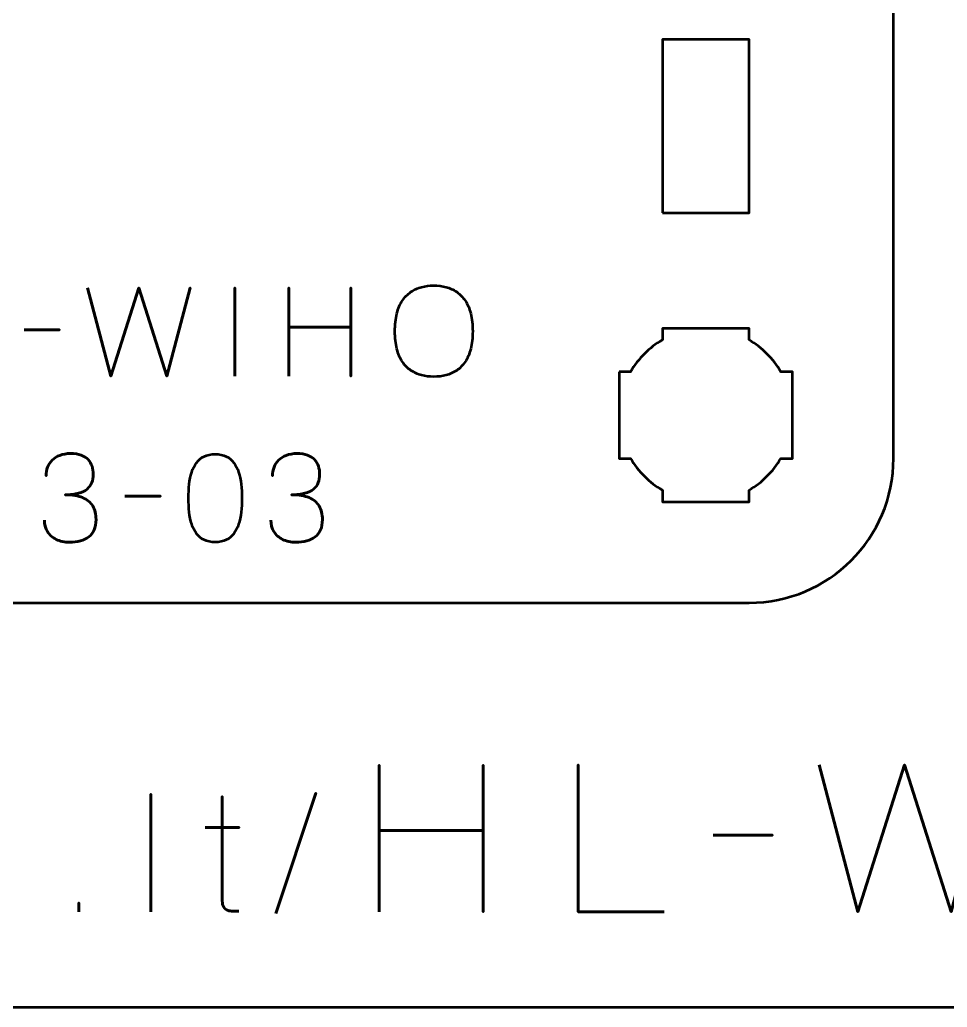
# Model space of a CAD drawing. Header units: centimetres. Extents: x -21 to 0, y -29.7 to 0.
# Drawn here: x -8.974 to -5.764, y -29.7 to -26.282 of the extents above; entities that cross this region are included whole.
import ezdxf

# ---------------------------------------------------------------- set-up
doc = ezdxf.new("R2010")
doc.units = ezdxf.units.CM
doc.header["$MEASUREMENT"] = 0
doc.layers.add('Layer 1', color=7, linetype='Continuous')

msp = doc.modelspace()

# ---------------------------------------------------------------- linework, layer by layer
at = {"layer": 'Layer 1', "lineweight": 53}
msp.add_lwpolyline([(-6.75, -26.95), (-6.45, -26.95), (-6.45, -26.35), (-6.75, -26.35), (-6.75, -26.95)], close=True, dxfattribs=at)
at = {"layer": 'Layer 1', "color": 1, "lineweight": 53}
msp.add_open_spline([(-21.00003, -29.19995), (-21.00003, -29.19995), (-21.00003, -2.89992), (-21.00003, -2.89992), (-21.00003, -2.89992), (-21.00003, -2.81709), (-20.93286, -2.74992), (-20.85003, -2.74992), (-20.85003, -2.74992), (-20.7672, -2.74992), (-20.70003, -2.68275), (-20.70003, -2.59992), (-20.70003, -2.59992), (-20.70003, -2.51709), (-20.7672, -2.44992), (-20.85003, -2.44992), (-20.85003, -2.44992), (-20.93286, -2.44992), (-21.00003, -2.38275), (-21.00003, -2.29992), (-21.00003, -2.29992), (-21.00003, -2.21709), (-20.93286, -2.14992), (-20.85003, -2.14992), (-20.85003, -2.14992), (-20.7672, -2.14992), (-20.70003, -2.08275), (-20.70003, -1.99992), (-20.70003, -1.99992), (-20.70003, -1.91709), (-20.7672, -1.84992), (-20.85003, -1.84992), (-20.85003, -1.84992), (-20.93286, -1.84992), (-21.00003, -1.78275), (-21.00003, -1.69992), (-21.00003, -1.69992), (-21.00003, -1.61709), (-20.93286, -1.54992), (-20.85003, -1.54992), (-20.85003, -1.54992), (-20.7672, -1.54992), (-20.70003, -1.48275), (-20.70003, -1.39992), (-20.70003, -1.39992), (-20.70003, -1.31709), (-20.7672, -1.24992), (-20.85003, -1.24992), (-20.85003, -1.24992), (-20.93286, -1.24992), (-21.00003, -1.18275), (-21.00003, -1.09992), (-21.00003, -1.09992), (-21.00003, -1.09992), (-21.00003, -0.49992), (-21.00003, -0.49992), (-21.00003, -0.49992), (-21.00003, -0.22295), (-20.77694, 0.00004), (-20.49994, 0.00004), (-20.49994, 0.00004), (-20.49994, 0.00004), (-0.50008, 0.00004), (-0.50008, 0.00004), (-0.50008, 0.00004), (-0.22294, 0.00004), (0.00002, -0.22295), (0.00002, -0.49992), (0.00002, -0.49992), (0.00002, -0.49992), (0.00002, -29.19995), (0.00002, -29.19995), (0.00002, -29.19995), (0.00002, -29.47695), (-0.22294, -29.70004), (-0.50008, -29.70004), (-0.50008, -29.70004), (-0.50008, -29.70004), (-20.49994, -29.70004), (-20.49994, -29.70004), (-20.49994, -29.70004), (-20.77694, -29.70004), (-21.00003, -29.47695), (-21.00003, -29.19995)], degree=3, knots=[0, 0, 0, 0, 0.047619, 0.047619, 0.047619, 0.047619, 0.0952381, 0.0952381, 0.0952381, 0.0952381, 0.1428571, 0.1428571, 0.1428571, 0.1428571, 0.1904762, 0.1904762, 0.1904762, 0.1904762, 0.2380952, 0.2380952, 0.2380952, 0.2380952, 0.2857143, 0.2857143, 0.2857143, 0.2857143, 0.3333333, 0.3333333, 0.3333333, 0.3333333, 0.3809524, 0.3809524, 0.3809524, 0.3809524, 0.4285714, 0.4285714, 0.4285714, 0.4285714, 0.4761905, 0.4761905, 0.4761905, 0.4761905, 0.5238095, 0.5238095, 0.5238095, 0.5238095, 0.5714286, 0.5714286, 0.5714286, 0.5714286, 0.6190476, 0.6190476, 0.6190476, 0.6190476, 0.6666667, 0.6666667, 0.6666667, 0.6666667, 0.7142857, 0.7142857, 0.7142857, 0.7142857, 0.7619048, 0.7619048, 0.7619048, 0.7619048, 0.8095238, 0.8095238, 0.8095238, 0.8095238, 0.8571429, 0.8571429, 0.8571429, 0.8571429, 0.9047619, 0.9047619, 0.9047619, 0.9047619, 0.952381, 0.952381, 0.952381, 0.952381, 1, 1, 1, 1], dxfattribs=at)
at = {"layer": 'Layer 1', "color": 3, "lineweight": 53}
msp.add_open_spline([(-11.25, -27.8), (-11.25, -27.8), (-11.25, -23.5), (-11.25, -23.5), (-11.25, -23.5), (-11.25, -23.22391), (-11.02609, -23), (-10.75, -23), (-10.75, -23), (-10.75, -23), (-6.45, -23), (-6.45, -23), (-6.45, -23), (-6.17391, -23), (-5.95, -23.22391), (-5.95, -23.5), (-5.95, -23.5), (-5.95, -23.5), (-5.95, -27.8), (-5.95, -27.8), (-5.95, -27.8), (-5.95, -28.07609), (-6.17391, -28.3), (-6.45, -28.3), (-6.45, -28.3), (-6.45, -28.3), (-10.75, -28.3), (-10.75, -28.3), (-10.75, -28.3), (-11.02609, -28.3), (-11.25, -28.07609), (-11.25, -27.8)], degree=3, knots=[0, 0, 0, 0, 0.125, 0.125, 0.125, 0.125, 0.25, 0.25, 0.25, 0.25, 0.375, 0.375, 0.375, 0.375, 0.5, 0.5, 0.5, 0.5, 0.625, 0.625, 0.625, 0.625, 0.75, 0.75, 0.75, 0.75, 0.875, 0.875, 0.875, 0.875, 1, 1, 1, 1], dxfattribs=at)
at = {"layer": 'Layer 1', "color": 5, "lineweight": 53}
for points, knots in [([(-7.54104, -27.51748), (-7.52615, -27.51755), (-7.51204, -27.51579), (-7.49857, -27.51233), (-7.49857, -27.51233), (-7.48516, -27.5088), (-7.47289, -27.5033), (-7.46167, -27.49568), (-7.46167, -27.49568), (-7.45045, -27.48813), (-7.44071, -27.47818), (-7.43246, -27.4659), (-7.43246, -27.4659), (-7.4242, -27.45363), (-7.41785, -27.43874), (-7.41334, -27.42124), (-7.41334, -27.42124), (-7.40875, -27.40375), (-7.40649, -27.38335), (-7.40642, -27.36), (-7.40642, -27.36), (-7.40649, -27.33665), (-7.40875, -27.31626), (-7.41334, -27.29869), (-7.41334, -27.29869), (-7.41785, -27.28112), (-7.4242, -27.26616), (-7.43246, -27.25382), (-7.43246, -27.25382), (-7.44071, -27.24147), (-7.45045, -27.23145), (-7.46167, -27.22376), (-7.46167, -27.22376), (-7.47289, -27.21607), (-7.48516, -27.2105), (-7.49857, -27.2069), (-7.49857, -27.2069), (-7.51204, -27.20337), (-7.52615, -27.20161), (-7.54104, -27.20168), (-7.54104, -27.20168), (-7.55593, -27.20161), (-7.57004, -27.20337), (-7.58352, -27.2069), (-7.58352, -27.2069), (-7.59692, -27.2105), (-7.6092, -27.21607), (-7.62042, -27.22376), (-7.62042, -27.22376), (-7.63163, -27.23145), (-7.64137, -27.24147), (-7.64963, -27.25382), (-7.64963, -27.25382), (-7.65788, -27.26616), (-7.66423, -27.28112), (-7.66875, -27.29869), (-7.66875, -27.29869), (-7.67333, -27.31626), (-7.67559, -27.33665), (-7.67566, -27.36), (-7.67566, -27.36), (-7.67559, -27.38335), (-7.67333, -27.40375), (-7.66875, -27.42124), (-7.66875, -27.42124), (-7.66423, -27.43874), (-7.65788, -27.45363), (-7.64963, -27.4659), (-7.64963, -27.4659), (-7.64137, -27.47818), (-7.63163, -27.48813), (-7.62042, -27.49568), (-7.62042, -27.49568), (-7.6092, -27.5033), (-7.59692, -27.5088), (-7.58352, -27.51233), (-7.58352, -27.51233), (-7.57004, -27.51579), (-7.55593, -27.51755), (-7.54104, -27.51748)], [0, 0, 0, 0, 0.05, 0.05, 0.05, 0.05, 0.1, 0.1, 0.1, 0.1, 0.15, 0.15, 0.15, 0.15, 0.2, 0.2, 0.2, 0.2, 0.25, 0.25, 0.25, 0.25, 0.3, 0.3, 0.3, 0.3, 0.35, 0.35, 0.35, 0.35, 0.4, 0.4, 0.4, 0.4, 0.45, 0.45, 0.45, 0.45, 0.5, 0.5, 0.5, 0.5, 0.55, 0.55, 0.55, 0.55, 0.6, 0.6, 0.6, 0.6, 0.65, 0.65, 0.65, 0.65, 0.7, 0.7, 0.7, 0.7, 0.75, 0.75, 0.75, 0.75, 0.8, 0.8, 0.8, 0.8, 0.85, 0.85, 0.85, 0.85, 0.9, 0.9, 0.9, 0.9, 0.95, 0.95, 0.95, 0.95, 1, 1, 1, 1]), ([(-7.54104, -27.51748), (-7.52615, -27.51755), (-7.51204, -27.51579), (-7.49857, -27.51233), (-7.49857, -27.51233), (-7.48516, -27.5088), (-7.47289, -27.5033), (-7.46167, -27.49568), (-7.46167, -27.49568), (-7.45045, -27.48813), (-7.44071, -27.47818), (-7.43246, -27.4659), (-7.43246, -27.4659), (-7.4242, -27.45363), (-7.41785, -27.43874), (-7.41334, -27.42124), (-7.41334, -27.42124), (-7.40875, -27.40375), (-7.40649, -27.38335), (-7.40642, -27.36), (-7.40642, -27.36), (-7.40649, -27.33665), (-7.40875, -27.31626), (-7.41334, -27.29869), (-7.41334, -27.29869), (-7.41785, -27.28112), (-7.4242, -27.26616), (-7.43246, -27.25382), (-7.43246, -27.25382), (-7.44071, -27.24147), (-7.45045, -27.23145), (-7.46167, -27.22376), (-7.46167, -27.22376), (-7.47289, -27.21607), (-7.48516, -27.2105), (-7.49857, -27.2069), (-7.49857, -27.2069), (-7.51204, -27.20337), (-7.52615, -27.20161), (-7.54104, -27.20168), (-7.54104, -27.20168), (-7.55593, -27.20161), (-7.57004, -27.20337), (-7.58352, -27.2069), (-7.58352, -27.2069), (-7.59692, -27.2105), (-7.6092, -27.21607), (-7.62042, -27.22376), (-7.62042, -27.22376), (-7.63163, -27.23145), (-7.64137, -27.24147), (-7.64963, -27.25382), (-7.64963, -27.25382), (-7.65788, -27.26616), (-7.66423, -27.28112), (-7.66875, -27.29869), (-7.66875, -27.29869), (-7.67333, -27.31626), (-7.67559, -27.33665), (-7.67566, -27.36), (-7.67566, -27.36), (-7.67559, -27.38335), (-7.67333, -27.40375), (-7.66875, -27.42124), (-7.66875, -27.42124), (-7.66423, -27.43874), (-7.65788, -27.45363), (-7.64963, -27.4659), (-7.64963, -27.4659), (-7.64137, -27.47818), (-7.63163, -27.48813), (-7.62042, -27.49568), (-7.62042, -27.49568), (-7.6092, -27.5033), (-7.59692, -27.5088), (-7.58352, -27.51233), (-7.58352, -27.51233), (-7.57004, -27.51579), (-7.55593, -27.51755), (-7.54104, -27.51748)], [0, 0, 0, 0, 0.05, 0.05, 0.05, 0.05, 0.1, 0.1, 0.1, 0.1, 0.15, 0.15, 0.15, 0.15, 0.2, 0.2, 0.2, 0.2, 0.25, 0.25, 0.25, 0.25, 0.3, 0.3, 0.3, 0.3, 0.35, 0.35, 0.35, 0.35, 0.4, 0.4, 0.4, 0.4, 0.45, 0.45, 0.45, 0.45, 0.5, 0.5, 0.5, 0.5, 0.55, 0.55, 0.55, 0.55, 0.6, 0.6, 0.6, 0.6, 0.65, 0.65, 0.65, 0.65, 0.7, 0.7, 0.7, 0.7, 0.75, 0.75, 0.75, 0.75, 0.8, 0.8, 0.8, 0.8, 0.85, 0.85, 0.85, 0.85, 0.9, 0.9, 0.9, 0.9, 0.95, 0.95, 0.95, 0.95, 1, 1, 1, 1]), ([(-8.73907, -27.20972), (-8.73907, -27.20972), (-8.65864, -27.51494), (-8.65864, -27.51494), (-8.65864, -27.51494), (-8.65864, -27.51494), (-8.5617, -27.20972), (-8.5617, -27.20972), (-8.5617, -27.20972), (-8.5617, -27.20972), (-8.46475, -27.51494), (-8.46475, -27.51494), (-8.46475, -27.51494), (-8.46475, -27.51494), (-8.38432, -27.20972), (-8.38432, -27.20972), (-8.38432, -27.20972), (-8.38432, -27.20972), (-8.46475, -27.51494), (-8.46475, -27.51494), (-8.46475, -27.51494), (-8.46475, -27.51494), (-8.5617, -27.20972), (-8.5617, -27.20972), (-8.5617, -27.20972), (-8.5617, -27.20972), (-8.65864, -27.51494), (-8.65864, -27.51494), (-8.65864, -27.51494), (-8.65864, -27.51494), (-8.73907, -27.20972), (-8.73907, -27.20972)], [0, 0, 0, 0, 0.125, 0.125, 0.125, 0.125, 0.25, 0.25, 0.25, 0.25, 0.375, 0.375, 0.375, 0.375, 0.5, 0.5, 0.5, 0.5, 0.625, 0.625, 0.625, 0.625, 0.75, 0.75, 0.75, 0.75, 0.875, 0.875, 0.875, 0.875, 1, 1, 1, 1]), ([(-8.2298, -27.51494), (-8.2298, -27.51494), (-8.2298, -27.20972), (-8.2298, -27.20972), (-8.2298, -27.20972), (-8.2298, -27.20972), (-8.2298, -27.51494), (-8.2298, -27.51494)], [0, 0, 0, 0, 0.5, 0.5, 0.5, 0.5, 1, 1, 1, 1]), ([(-8.04311, -27.51494), (-8.04311, -27.51494), (-8.04311, -27.34603), (-8.04311, -27.34603), (-8.04311, -27.34603), (-8.04311, -27.34603), (-7.82764, -27.34603), (-7.82764, -27.34603), (-7.82764, -27.34603), (-7.82764, -27.34603), (-7.82764, -27.51494), (-7.82764, -27.51494), (-7.82764, -27.51494), (-7.82764, -27.51494), (-7.82764, -27.21014), (-7.82764, -27.21014), (-7.82764, -27.21014), (-7.82764, -27.21014), (-7.82764, -27.34603), (-7.82764, -27.34603), (-7.82764, -27.34603), (-7.82764, -27.34603), (-8.04311, -27.34603), (-8.04311, -27.34603), (-8.04311, -27.34603), (-8.04311, -27.34603), (-8.04311, -27.21014), (-8.04311, -27.21014), (-8.04311, -27.21014), (-8.04311, -27.21014), (-8.04311, -27.51494), (-8.04311, -27.51494)], [0, 0, 0, 0, 0.125, 0.125, 0.125, 0.125, 0.25, 0.25, 0.25, 0.25, 0.375, 0.375, 0.375, 0.375, 0.5, 0.5, 0.5, 0.5, 0.625, 0.625, 0.625, 0.625, 0.75, 0.75, 0.75, 0.75, 0.875, 0.875, 0.875, 0.875, 1, 1, 1, 1]), ([(-8.9592, -27.35534), (-8.9592, -27.35534), (-8.83601, -27.35534), (-8.83601, -27.35534), (-8.83601, -27.35534), (-8.83601, -27.35534), (-8.9592, -27.35534), (-8.9592, -27.35534)], [0, 0, 0, 0, 0.5, 0.5, 0.5, 0.5, 1, 1, 1, 1]), ([(-8.88871, -28.01363), (-8.88864, -28.02887), (-8.88511, -28.04213), (-8.87813, -28.05363), (-8.87813, -28.05363), (-8.87114, -28.06506), (-8.86119, -28.07402), (-8.84821, -28.08044), (-8.84821, -28.08044), (-8.83523, -28.08686), (-8.81964, -28.09011), (-8.8015, -28.09025), (-8.8015, -28.09025), (-8.78789, -28.09025), (-8.77554, -28.08884), (-8.76432, -28.08588), (-8.76432, -28.08588), (-8.75317, -28.08291), (-8.74358, -28.07833), (-8.73546, -28.07205), (-8.73546, -28.07205), (-8.72735, -28.06577), (-8.72114, -28.05765), (-8.7167, -28.04778), (-8.7167, -28.04778), (-8.71232, -28.03783), (-8.71014, -28.0259), (-8.71007, -28.01193), (-8.71007, -28.01193), (-8.70999, -27.99331), (-8.7138, -27.97757), (-8.72135, -27.9648), (-8.72135, -27.9648), (-8.7289, -27.95203), (-8.74062, -27.94244), (-8.75635, -27.93588), (-8.75635, -27.93588), (-8.77208, -27.92931), (-8.79226, -27.926), (-8.81674, -27.926), (-8.81674, -27.926), (-8.79847, -27.92607), (-8.78316, -27.92438), (-8.77067, -27.92092), (-8.77067, -27.92092), (-8.75825, -27.91746), (-8.74831, -27.91259), (-8.74083, -27.90624), (-8.74083, -27.90624), (-8.73335, -27.89996), (-8.72792, -27.89248), (-8.72467, -27.88388), (-8.72467, -27.88388), (-8.72135, -27.87534), (-8.71973, -27.86596), (-8.7198, -27.85573), (-8.7198, -27.85573), (-8.71973, -27.84549), (-8.72114, -27.83604), (-8.72396, -27.82729), (-8.72396, -27.82729), (-8.72672, -27.81854), (-8.73123, -27.81085), (-8.73737, -27.80429), (-8.73737, -27.80429), (-8.74351, -27.79773), (-8.75162, -27.79258), (-8.76157, -27.78891), (-8.76157, -27.78891), (-8.77159, -27.78524), (-8.7838, -27.78341), (-8.79812, -27.78334), (-8.79812, -27.78334), (-8.81237, -27.78341), (-8.82486, -27.78552), (-8.83544, -27.78962), (-8.83544, -27.78962), (-8.8461, -27.79371), (-8.85484, -27.79928), (-8.8619, -27.80641), (-8.8619, -27.80641), (-8.86888, -27.81353), (-8.87411, -27.82165), (-8.87756, -27.83082), (-8.87756, -27.83082), (-8.88109, -27.83999), (-8.88278, -27.84973), (-8.88278, -27.85996), (-8.88278, -27.85996), (-8.88278, -27.84973), (-8.88109, -27.83999), (-8.87756, -27.83082), (-8.87756, -27.83082), (-8.87411, -27.82165), (-8.86888, -27.81353), (-8.8619, -27.80641), (-8.8619, -27.80641), (-8.85484, -27.79928), (-8.8461, -27.79371), (-8.83544, -27.78962), (-8.83544, -27.78962), (-8.82486, -27.78552), (-8.81237, -27.78341), (-8.79812, -27.78334), (-8.79812, -27.78334), (-8.7838, -27.78341), (-8.77159, -27.78524), (-8.76157, -27.78891), (-8.76157, -27.78891), (-8.75162, -27.79258), (-8.74351, -27.79773), (-8.73737, -27.80429), (-8.73737, -27.80429), (-8.73123, -27.81085), (-8.72672, -27.81854), (-8.72396, -27.82729), (-8.72396, -27.82729), (-8.72114, -27.83604), (-8.71973, -27.84549), (-8.7198, -27.85573), (-8.7198, -27.85573), (-8.71973, -27.86596), (-8.72135, -27.87534), (-8.72467, -27.88388), (-8.72467, -27.88388), (-8.72792, -27.89248), (-8.73335, -27.89996), (-8.74083, -27.90624), (-8.74083, -27.90624), (-8.74831, -27.91259), (-8.75825, -27.91746), (-8.77067, -27.92092), (-8.77067, -27.92092), (-8.78316, -27.92438), (-8.79847, -27.92607), (-8.81674, -27.926), (-8.81674, -27.926), (-8.79226, -27.926), (-8.77208, -27.92931), (-8.75635, -27.93588), (-8.75635, -27.93588), (-8.74062, -27.94244), (-8.7289, -27.95203), (-8.72135, -27.9648), (-8.72135, -27.9648), (-8.7138, -27.97757), (-8.70999, -27.99331), (-8.71007, -28.01193), (-8.71007, -28.01193), (-8.71014, -28.0259), (-8.71232, -28.03783), (-8.7167, -28.04778), (-8.7167, -28.04778), (-8.72114, -28.05765), (-8.72735, -28.06577), (-8.73546, -28.07205), (-8.73546, -28.07205), (-8.74358, -28.07833), (-8.75317, -28.08291), (-8.76432, -28.08588), (-8.76432, -28.08588), (-8.77554, -28.08884), (-8.78789, -28.09025), (-8.8015, -28.09025), (-8.8015, -28.09025), (-8.81964, -28.09011), (-8.83523, -28.08686), (-8.84821, -28.08044), (-8.84821, -28.08044), (-8.86119, -28.07402), (-8.87114, -28.06506), (-8.87813, -28.05363), (-8.87813, -28.05363), (-8.88511, -28.04213), (-8.88864, -28.02887), (-8.88871, -28.01363)], [0, 0, 0, 0, 0.0227273, 0.0227273, 0.0227273, 0.0227273, 0.0454545, 0.0454545, 0.0454545, 0.0454545, 0.0681818, 0.0681818, 0.0681818, 0.0681818, 0.0909091, 0.0909091, 0.0909091, 0.0909091, 0.1136364, 0.1136364, 0.1136364, 0.1136364, 0.1363636, 0.1363636, 0.1363636, 0.1363636, 0.1590909, 0.1590909, 0.1590909, 0.1590909, 0.1818182, 0.1818182, 0.1818182, 0.1818182, 0.2045455, 0.2045455, 0.2045455, 0.2045455, 0.2272727, 0.2272727, 0.2272727, 0.2272727, 0.25, 0.25, 0.25, 0.25, 0.2727273, 0.2727273, 0.2727273, 0.2727273, 0.2954545, 0.2954545, 0.2954545, 0.2954545, 0.3181818, 0.3181818, 0.3181818, 0.3181818, 0.3409091, 0.3409091, 0.3409091, 0.3409091, 0.3636364, 0.3636364, 0.3636364, 0.3636364, 0.3863636, 0.3863636, 0.3863636, 0.3863636, 0.4090909, 0.4090909, 0.4090909, 0.4090909, 0.4318182, 0.4318182, 0.4318182, 0.4318182, 0.4545455, 0.4545455, 0.4545455, 0.4545455, 0.4772727, 0.4772727, 0.4772727, 0.4772727, 0.5, 0.5, 0.5, 0.5, 0.5227273, 0.5227273, 0.5227273, 0.5227273, 0.5454545, 0.5454545, 0.5454545, 0.5454545, 0.5681818, 0.5681818, 0.5681818, 0.5681818, 0.5909091, 0.5909091, 0.5909091, 0.5909091, 0.6136364, 0.6136364, 0.6136364, 0.6136364, 0.6363636, 0.6363636, 0.6363636, 0.6363636, 0.6590909, 0.6590909, 0.6590909, 0.6590909, 0.6818182, 0.6818182, 0.6818182, 0.6818182, 0.7045455, 0.7045455, 0.7045455, 0.7045455, 0.7272727, 0.7272727, 0.7272727, 0.7272727, 0.75, 0.75, 0.75, 0.75, 0.7727273, 0.7727273, 0.7727273, 0.7727273, 0.7954545, 0.7954545, 0.7954545, 0.7954545, 0.8181818, 0.8181818, 0.8181818, 0.8181818, 0.8409091, 0.8409091, 0.8409091, 0.8409091, 0.8636364, 0.8636364, 0.8636364, 0.8636364, 0.8863636, 0.8863636, 0.8863636, 0.8863636, 0.9090909, 0.9090909, 0.9090909, 0.9090909, 0.9318182, 0.9318182, 0.9318182, 0.9318182, 0.9545455, 0.9545455, 0.9545455, 0.9545455, 0.9772727, 0.9772727, 0.9772727, 0.9772727, 1, 1, 1, 1]), ([(-8.29774, -28.09025), (-8.28293, -28.09018), (-8.27016, -28.08757), (-8.2595, -28.08249), (-8.2595, -28.08249), (-8.24892, -28.07741), (-8.2401, -28.07014), (-8.23305, -28.0609), (-8.23305, -28.0609), (-8.22606, -28.05159), (-8.22056, -28.04058), (-8.21647, -28.02788), (-8.21647, -28.02788), (-8.21244, -28.01518), (-8.20955, -28.00128), (-8.20793, -27.98604), (-8.20793, -27.98604), (-8.20623, -27.9708), (-8.20539, -27.95478), (-8.20546, -27.93785), (-8.20546, -27.93785), (-8.20539, -27.92099), (-8.20623, -27.90497), (-8.20793, -27.8898), (-8.20793, -27.8898), (-8.20955, -27.87463), (-8.21244, -27.86066), (-8.21647, -27.84796), (-8.21647, -27.84796), (-8.22056, -27.83533), (-8.22606, -27.82433), (-8.23305, -27.81494), (-8.23305, -27.81494), (-8.2401, -27.80563), (-8.24892, -27.79836), (-8.2595, -27.79328), (-8.2595, -27.79328), (-8.27016, -27.78813), (-8.28293, -27.78552), (-8.29774, -27.78545), (-8.29774, -27.78545), (-8.31256, -27.78552), (-8.32533, -27.78813), (-8.33599, -27.79328), (-8.33599, -27.79328), (-8.34657, -27.79836), (-8.35539, -27.80563), (-8.36244, -27.81494), (-8.36244, -27.81494), (-8.36943, -27.82433), (-8.37493, -27.83533), (-8.37902, -27.84796), (-8.37902, -27.84796), (-8.38305, -27.86066), (-8.38594, -27.87463), (-8.38756, -27.8898), (-8.38756, -27.8898), (-8.38925, -27.90497), (-8.3901, -27.92099), (-8.39003, -27.93785), (-8.39003, -27.93785), (-8.3901, -27.95478), (-8.38925, -27.9708), (-8.38756, -27.98604), (-8.38756, -27.98604), (-8.38594, -28.00128), (-8.38305, -28.01518), (-8.37902, -28.02788), (-8.37902, -28.02788), (-8.37493, -28.04058), (-8.36943, -28.05159), (-8.36244, -28.0609), (-8.36244, -28.0609), (-8.35539, -28.07014), (-8.34657, -28.07741), (-8.33599, -28.08249), (-8.33599, -28.08249), (-8.32533, -28.08757), (-8.31256, -28.09018), (-8.29774, -28.09025)], [0, 0, 0, 0, 0.05, 0.05, 0.05, 0.05, 0.1, 0.1, 0.1, 0.1, 0.15, 0.15, 0.15, 0.15, 0.2, 0.2, 0.2, 0.2, 0.25, 0.25, 0.25, 0.25, 0.3, 0.3, 0.3, 0.3, 0.35, 0.35, 0.35, 0.35, 0.4, 0.4, 0.4, 0.4, 0.45, 0.45, 0.45, 0.45, 0.5, 0.5, 0.5, 0.5, 0.55, 0.55, 0.55, 0.55, 0.6, 0.6, 0.6, 0.6, 0.65, 0.65, 0.65, 0.65, 0.7, 0.7, 0.7, 0.7, 0.75, 0.75, 0.75, 0.75, 0.8, 0.8, 0.8, 0.8, 0.85, 0.85, 0.85, 0.85, 0.9, 0.9, 0.9, 0.9, 0.95, 0.95, 0.95, 0.95, 1, 1, 1, 1]), ([(-8.29774, -28.09025), (-8.28293, -28.09018), (-8.27016, -28.08757), (-8.2595, -28.08249), (-8.2595, -28.08249), (-8.24892, -28.07741), (-8.2401, -28.07014), (-8.23305, -28.0609), (-8.23305, -28.0609), (-8.22606, -28.05159), (-8.22056, -28.04058), (-8.21647, -28.02788), (-8.21647, -28.02788), (-8.21244, -28.01518), (-8.20955, -28.00128), (-8.20793, -27.98604), (-8.20793, -27.98604), (-8.20623, -27.9708), (-8.20539, -27.95478), (-8.20546, -27.93785), (-8.20546, -27.93785), (-8.20539, -27.92099), (-8.20623, -27.90497), (-8.20793, -27.8898), (-8.20793, -27.8898), (-8.20955, -27.87463), (-8.21244, -27.86066), (-8.21647, -27.84796), (-8.21647, -27.84796), (-8.22056, -27.83533), (-8.22606, -27.82433), (-8.23305, -27.81494), (-8.23305, -27.81494), (-8.2401, -27.80563), (-8.24892, -27.79836), (-8.2595, -27.79328), (-8.2595, -27.79328), (-8.27016, -27.78813), (-8.28293, -27.78552), (-8.29774, -27.78545), (-8.29774, -27.78545), (-8.31256, -27.78552), (-8.32533, -27.78813), (-8.33599, -27.79328), (-8.33599, -27.79328), (-8.34657, -27.79836), (-8.35539, -27.80563), (-8.36244, -27.81494), (-8.36244, -27.81494), (-8.36943, -27.82433), (-8.37493, -27.83533), (-8.37902, -27.84796), (-8.37902, -27.84796), (-8.38305, -27.86066), (-8.38594, -27.87463), (-8.38756, -27.8898), (-8.38756, -27.8898), (-8.38925, -27.90497), (-8.3901, -27.92099), (-8.39003, -27.93785), (-8.39003, -27.93785), (-8.3901, -27.95478), (-8.38925, -27.9708), (-8.38756, -27.98604), (-8.38756, -27.98604), (-8.38594, -28.00128), (-8.38305, -28.01518), (-8.37902, -28.02788), (-8.37902, -28.02788), (-8.37493, -28.04058), (-8.36943, -28.05159), (-8.36244, -28.0609), (-8.36244, -28.0609), (-8.35539, -28.07014), (-8.34657, -28.07741), (-8.33599, -28.08249), (-8.33599, -28.08249), (-8.32533, -28.08757), (-8.31256, -28.09018), (-8.29774, -28.09025)], [0, 0, 0, 0, 0.05, 0.05, 0.05, 0.05, 0.1, 0.1, 0.1, 0.1, 0.15, 0.15, 0.15, 0.15, 0.2, 0.2, 0.2, 0.2, 0.25, 0.25, 0.25, 0.25, 0.3, 0.3, 0.3, 0.3, 0.35, 0.35, 0.35, 0.35, 0.4, 0.4, 0.4, 0.4, 0.45, 0.45, 0.45, 0.45, 0.5, 0.5, 0.5, 0.5, 0.55, 0.55, 0.55, 0.55, 0.6, 0.6, 0.6, 0.6, 0.65, 0.65, 0.65, 0.65, 0.7, 0.7, 0.7, 0.7, 0.75, 0.75, 0.75, 0.75, 0.8, 0.8, 0.8, 0.8, 0.85, 0.85, 0.85, 0.85, 0.9, 0.9, 0.9, 0.9, 0.95, 0.95, 0.95, 0.95, 1, 1, 1, 1]), ([(-8.10513, -28.01363), (-8.10506, -28.02887), (-8.10153, -28.04213), (-8.09455, -28.05363), (-8.09455, -28.05363), (-8.08756, -28.06506), (-8.07761, -28.07402), (-8.06463, -28.08044), (-8.06463, -28.08044), (-8.05165, -28.08686), (-8.03606, -28.09011), (-8.01792, -28.09025), (-8.01792, -28.09025), (-8.00431, -28.09025), (-7.99196, -28.08884), (-7.98074, -28.08588), (-7.98074, -28.08588), (-7.96959, -28.08291), (-7.96, -28.07833), (-7.95188, -28.07205), (-7.95188, -28.07205), (-7.94377, -28.06577), (-7.93756, -28.05765), (-7.93312, -28.04778), (-7.93312, -28.04778), (-7.92874, -28.03783), (-7.92656, -28.0259), (-7.92649, -28.01193), (-7.92649, -28.01193), (-7.92641, -27.99331), (-7.93022, -27.97757), (-7.93777, -27.9648), (-7.93777, -27.9648), (-7.94532, -27.95203), (-7.95704, -27.94244), (-7.97277, -27.93588), (-7.97277, -27.93588), (-7.9885, -27.92931), (-8.00868, -27.926), (-8.03316, -27.926), (-8.03316, -27.926), (-8.01489, -27.92607), (-7.99958, -27.92438), (-7.98709, -27.92092), (-7.98709, -27.92092), (-7.97467, -27.91746), (-7.96473, -27.91259), (-7.95725, -27.90624), (-7.95725, -27.90624), (-7.94977, -27.89996), (-7.94434, -27.89248), (-7.94109, -27.88388), (-7.94109, -27.88388), (-7.93777, -27.87534), (-7.93615, -27.86596), (-7.93622, -27.85573), (-7.93622, -27.85573), (-7.93615, -27.84549), (-7.93756, -27.83604), (-7.94038, -27.82729), (-7.94038, -27.82729), (-7.94314, -27.81854), (-7.94765, -27.81085), (-7.95379, -27.80429), (-7.95379, -27.80429), (-7.95993, -27.79773), (-7.96804, -27.79258), (-7.97799, -27.78891), (-7.97799, -27.78891), (-7.98801, -27.78524), (-8.00022, -27.78341), (-8.01454, -27.78334), (-8.01454, -27.78334), (-8.02879, -27.78341), (-8.04128, -27.78552), (-8.05186, -27.78962), (-8.05186, -27.78962), (-8.06252, -27.79371), (-8.07126, -27.79928), (-8.07832, -27.80641), (-8.07832, -27.80641), (-8.0853, -27.81353), (-8.09053, -27.82165), (-8.09398, -27.83082), (-8.09398, -27.83082), (-8.09751, -27.83999), (-8.0992, -27.84973), (-8.0992, -27.85996), (-8.0992, -27.85996), (-8.0992, -27.84973), (-8.09751, -27.83999), (-8.09398, -27.83082), (-8.09398, -27.83082), (-8.09053, -27.82165), (-8.0853, -27.81353), (-8.07832, -27.80641), (-8.07832, -27.80641), (-8.07126, -27.79928), (-8.06252, -27.79371), (-8.05186, -27.78962), (-8.05186, -27.78962), (-8.04128, -27.78552), (-8.02879, -27.78341), (-8.01454, -27.78334), (-8.01454, -27.78334), (-8.00022, -27.78341), (-7.98801, -27.78524), (-7.97799, -27.78891), (-7.97799, -27.78891), (-7.96804, -27.79258), (-7.95993, -27.79773), (-7.95379, -27.80429), (-7.95379, -27.80429), (-7.94765, -27.81085), (-7.94314, -27.81854), (-7.94038, -27.82729), (-7.94038, -27.82729), (-7.93756, -27.83604), (-7.93615, -27.84549), (-7.93622, -27.85573), (-7.93622, -27.85573), (-7.93615, -27.86596), (-7.93777, -27.87534), (-7.94109, -27.88388), (-7.94109, -27.88388), (-7.94434, -27.89248), (-7.94977, -27.89996), (-7.95725, -27.90624), (-7.95725, -27.90624), (-7.96473, -27.91259), (-7.97467, -27.91746), (-7.98709, -27.92092), (-7.98709, -27.92092), (-7.99958, -27.92438), (-8.01489, -27.92607), (-8.03316, -27.926), (-8.03316, -27.926), (-8.00868, -27.926), (-7.9885, -27.92931), (-7.97277, -27.93588), (-7.97277, -27.93588), (-7.95704, -27.94244), (-7.94532, -27.95203), (-7.93777, -27.9648), (-7.93777, -27.9648), (-7.93022, -27.97757), (-7.92641, -27.99331), (-7.92649, -28.01193), (-7.92649, -28.01193), (-7.92656, -28.0259), (-7.92874, -28.03783), (-7.93312, -28.04778), (-7.93312, -28.04778), (-7.93756, -28.05765), (-7.94377, -28.06577), (-7.95188, -28.07205), (-7.95188, -28.07205), (-7.96, -28.07833), (-7.96959, -28.08291), (-7.98074, -28.08588), (-7.98074, -28.08588), (-7.99196, -28.08884), (-8.00431, -28.09025), (-8.01792, -28.09025), (-8.01792, -28.09025), (-8.03606, -28.09011), (-8.05165, -28.08686), (-8.06463, -28.08044), (-8.06463, -28.08044), (-8.07761, -28.07402), (-8.08756, -28.06506), (-8.09455, -28.05363), (-8.09455, -28.05363), (-8.10153, -28.04213), (-8.10506, -28.02887), (-8.10513, -28.01363)], [0, 0, 0, 0, 0.0227273, 0.0227273, 0.0227273, 0.0227273, 0.0454545, 0.0454545, 0.0454545, 0.0454545, 0.0681818, 0.0681818, 0.0681818, 0.0681818, 0.0909091, 0.0909091, 0.0909091, 0.0909091, 0.1136364, 0.1136364, 0.1136364, 0.1136364, 0.1363636, 0.1363636, 0.1363636, 0.1363636, 0.1590909, 0.1590909, 0.1590909, 0.1590909, 0.1818182, 0.1818182, 0.1818182, 0.1818182, 0.2045455, 0.2045455, 0.2045455, 0.2045455, 0.2272727, 0.2272727, 0.2272727, 0.2272727, 0.25, 0.25, 0.25, 0.25, 0.2727273, 0.2727273, 0.2727273, 0.2727273, 0.2954545, 0.2954545, 0.2954545, 0.2954545, 0.3181818, 0.3181818, 0.3181818, 0.3181818, 0.3409091, 0.3409091, 0.3409091, 0.3409091, 0.3636364, 0.3636364, 0.3636364, 0.3636364, 0.3863636, 0.3863636, 0.3863636, 0.3863636, 0.4090909, 0.4090909, 0.4090909, 0.4090909, 0.4318182, 0.4318182, 0.4318182, 0.4318182, 0.4545455, 0.4545455, 0.4545455, 0.4545455, 0.4772727, 0.4772727, 0.4772727, 0.4772727, 0.5, 0.5, 0.5, 0.5, 0.5227273, 0.5227273, 0.5227273, 0.5227273, 0.5454545, 0.5454545, 0.5454545, 0.5454545, 0.5681818, 0.5681818, 0.5681818, 0.5681818, 0.5909091, 0.5909091, 0.5909091, 0.5909091, 0.6136364, 0.6136364, 0.6136364, 0.6136364, 0.6363636, 0.6363636, 0.6363636, 0.6363636, 0.6590909, 0.6590909, 0.6590909, 0.6590909, 0.6818182, 0.6818182, 0.6818182, 0.6818182, 0.7045455, 0.7045455, 0.7045455, 0.7045455, 0.7272727, 0.7272727, 0.7272727, 0.7272727, 0.75, 0.75, 0.75, 0.75, 0.7727273, 0.7727273, 0.7727273, 0.7727273, 0.7954545, 0.7954545, 0.7954545, 0.7954545, 0.8181818, 0.8181818, 0.8181818, 0.8181818, 0.8409091, 0.8409091, 0.8409091, 0.8409091, 0.8636364, 0.8636364, 0.8636364, 0.8636364, 0.8863636, 0.8863636, 0.8863636, 0.8863636, 0.9090909, 0.9090909, 0.9090909, 0.9090909, 0.9318182, 0.9318182, 0.9318182, 0.9318182, 0.9545455, 0.9545455, 0.9545455, 0.9545455, 0.9772727, 0.9772727, 0.9772727, 0.9772727, 1, 1, 1, 1]), ([(-8.61016, -27.93065), (-8.61016, -27.93065), (-8.48697, -27.93065), (-8.48697, -27.93065), (-8.48697, -27.93065), (-8.48697, -27.93065), (-8.61016, -27.93065), (-8.61016, -27.93065)], [0, 0, 0, 0, 0.5, 0.5, 0.5, 0.5, 1, 1, 1, 1]), ([(-7.72967, -29.36992), (-7.72967, -29.36992), (-7.72967, -29.0884), (-7.72967, -29.0884), (-7.72967, -29.0884), (-7.72967, -29.0884), (-7.37054, -29.0884), (-7.37054, -29.0884), (-7.37054, -29.0884), (-7.37054, -29.0884), (-7.37054, -29.36992), (-7.37054, -29.36992), (-7.37054, -29.36992), (-7.37054, -29.36992), (-7.37054, -28.86192), (-7.37054, -28.86192), (-7.37054, -28.86192), (-7.37054, -28.86192), (-7.37054, -29.0884), (-7.37054, -29.0884), (-7.37054, -29.0884), (-7.37054, -29.0884), (-7.72967, -29.0884), (-7.72967, -29.0884), (-7.72967, -29.0884), (-7.72967, -29.0884), (-7.72967, -28.86192), (-7.72967, -28.86192), (-7.72967, -28.86192), (-7.72967, -28.86192), (-7.72967, -29.36992), (-7.72967, -29.36992)], [0, 0, 0, 0, 0.125, 0.125, 0.125, 0.125, 0.25, 0.25, 0.25, 0.25, 0.375, 0.375, 0.375, 0.375, 0.5, 0.5, 0.5, 0.5, 0.625, 0.625, 0.625, 0.625, 0.75, 0.75, 0.75, 0.75, 0.875, 0.875, 0.875, 0.875, 1, 1, 1, 1]), ([(-6.744, -29.36992), (-6.744, -29.36992), (-7.04104, -29.36992), (-7.04104, -29.36992), (-7.04104, -29.36992), (-7.04104, -29.36992), (-7.04104, -28.86121), (-7.04104, -28.86121), (-7.04104, -28.86121), (-7.04104, -28.86121), (-7.04104, -29.36992), (-7.04104, -29.36992), (-7.04104, -29.36992), (-7.04104, -29.36992), (-6.744, -29.36992), (-6.744, -29.36992)], [0, 0, 0, 0, 0.25, 0.25, 0.25, 0.25, 0.5, 0.5, 0.5, 0.5, 0.75, 0.75, 0.75, 0.75, 1, 1, 1, 1]), ([(-6.20707, -28.86121), (-6.20707, -28.86121), (-6.07301, -29.36992), (-6.07301, -29.36992), (-6.07301, -29.36992), (-6.07301, -29.36992), (-5.91144, -28.86121), (-5.91144, -28.86121), (-5.91144, -28.86121), (-5.91144, -28.86121), (-5.74987, -29.36992), (-5.74987, -29.36992), (-5.74987, -29.36992), (-5.74987, -29.36992), (-5.61581, -28.86121), (-5.61581, -28.86121), (-5.61581, -28.86121), (-5.61581, -28.86121), (-5.74987, -29.36992), (-5.74987, -29.36992), (-5.74987, -29.36992), (-5.74987, -29.36992), (-5.91144, -28.86121), (-5.91144, -28.86121), (-5.91144, -28.86121), (-5.91144, -28.86121), (-6.07301, -29.36992), (-6.07301, -29.36992), (-6.07301, -29.36992), (-6.07301, -29.36992), (-6.20707, -28.86121), (-6.20707, -28.86121)], [0, 0, 0, 0, 0.125, 0.125, 0.125, 0.125, 0.25, 0.25, 0.25, 0.25, 0.375, 0.375, 0.375, 0.375, 0.5, 0.5, 0.5, 0.5, 0.625, 0.625, 0.625, 0.625, 0.75, 0.75, 0.75, 0.75, 0.875, 0.875, 0.875, 0.875, 1, 1, 1, 1]), ([(-8.52046, -29.36992), (-8.52046, -29.36992), (-8.52046, -28.96296), (-8.52046, -28.96296), (-8.52046, -28.96296), (-8.52046, -28.96296), (-8.52046, -29.36992), (-8.52046, -29.36992)], [0, 0, 0, 0, 0.5, 0.5, 0.5, 0.5, 1, 1, 1, 1]), ([(-8.21566, -29.3671), (-8.22262, -29.36766), (-8.22958, -29.36785), (-8.23636, -29.36766), (-8.23636, -29.36766), (-8.24313, -29.36747), (-8.24925, -29.36644), (-8.2548, -29.36437), (-8.2548, -29.36437), (-8.26035, -29.36239), (-8.26477, -29.35882), (-8.26815, -29.35374), (-8.26815, -29.35374), (-8.27145, -29.34866), (-8.27314, -29.34142), (-8.27323, -29.3321), (-8.27323, -29.3321), (-8.27323, -29.32768), (-8.27323, -29.32016), (-8.27323, -29.30962), (-8.27323, -29.30962), (-8.27323, -29.29899), (-8.27323, -29.28619), (-8.27323, -29.27105), (-8.27323, -29.27105), (-8.27323, -29.2559), (-8.27323, -29.23935), (-8.27323, -29.22138), (-8.27323, -29.22138), (-8.27323, -29.20341), (-8.27323, -29.18488), (-8.27323, -29.16569), (-8.27323, -29.16569), (-8.27323, -29.1465), (-8.27323, -29.12759), (-8.27323, -29.10887), (-8.27323, -29.10887), (-8.27323, -29.09015), (-8.27323, -29.07255), (-8.27323, -29.056), (-8.27323, -29.056), (-8.27323, -29.03944), (-8.27323, -29.02476), (-8.27323, -29.01207), (-8.27323, -29.01207), (-8.27323, -28.99927), (-8.27323, -28.9893), (-8.27323, -28.98196), (-8.27323, -28.98196), (-8.27323, -28.97472), (-8.27323, -28.97095), (-8.27323, -28.97086), (-8.27323, -28.97086), (-8.27323, -28.97095), (-8.27323, -28.97472), (-8.27323, -28.98196), (-8.27323, -28.98196), (-8.27323, -28.9893), (-8.27323, -28.99927), (-8.27323, -29.01207), (-8.27323, -29.01207), (-8.27323, -29.02476), (-8.27323, -29.03944), (-8.27323, -29.056), (-8.27323, -29.056), (-8.27323, -29.07255), (-8.27323, -29.09015), (-8.27323, -29.10887), (-8.27323, -29.10887), (-8.27323, -29.12759), (-8.27323, -29.1465), (-8.27323, -29.16569), (-8.27323, -29.16569), (-8.27323, -29.18488), (-8.27323, -29.20341), (-8.27323, -29.22138), (-8.27323, -29.22138), (-8.27323, -29.23935), (-8.27323, -29.2559), (-8.27323, -29.27105), (-8.27323, -29.27105), (-8.27323, -29.28619), (-8.27323, -29.29899), (-8.27323, -29.30962), (-8.27323, -29.30962), (-8.27323, -29.32016), (-8.27323, -29.32768), (-8.27323, -29.3321), (-8.27323, -29.3321), (-8.27314, -29.34142), (-8.27145, -29.34866), (-8.26815, -29.35374), (-8.26815, -29.35374), (-8.26477, -29.35882), (-8.26035, -29.36239), (-8.2548, -29.36437), (-8.2548, -29.36437), (-8.24925, -29.36644), (-8.24313, -29.36747), (-8.23636, -29.36766), (-8.23636, -29.36766), (-8.22958, -29.36785), (-8.22262, -29.36766), (-8.21566, -29.3671)], [0, 0, 0, 0, 0.0384615, 0.0384615, 0.0384615, 0.0384615, 0.0769231, 0.0769231, 0.0769231, 0.0769231, 0.1153846, 0.1153846, 0.1153846, 0.1153846, 0.1538462, 0.1538462, 0.1538462, 0.1538462, 0.1923077, 0.1923077, 0.1923077, 0.1923077, 0.2307692, 0.2307692, 0.2307692, 0.2307692, 0.2692308, 0.2692308, 0.2692308, 0.2692308, 0.3076923, 0.3076923, 0.3076923, 0.3076923, 0.3461538, 0.3461538, 0.3461538, 0.3461538, 0.3846154, 0.3846154, 0.3846154, 0.3846154, 0.4230769, 0.4230769, 0.4230769, 0.4230769, 0.4615385, 0.4615385, 0.4615385, 0.4615385, 0.5, 0.5, 0.5, 0.5, 0.5384615, 0.5384615, 0.5384615, 0.5384615, 0.5769231, 0.5769231, 0.5769231, 0.5769231, 0.6153846, 0.6153846, 0.6153846, 0.6153846, 0.6538462, 0.6538462, 0.6538462, 0.6538462, 0.6923077, 0.6923077, 0.6923077, 0.6923077, 0.7307692, 0.7307692, 0.7307692, 0.7307692, 0.7692308, 0.7692308, 0.7692308, 0.7692308, 0.8076923, 0.8076923, 0.8076923, 0.8076923, 0.8461538, 0.8461538, 0.8461538, 0.8461538, 0.8846154, 0.8846154, 0.8846154, 0.8846154, 0.9230769, 0.9230769, 0.9230769, 0.9230769, 0.9615385, 0.9615385, 0.9615385, 0.9615385, 1, 1, 1, 1]), ([(-8.08753, -29.37556), (-8.08753, -29.37556), (-7.94924, -28.95901), (-7.94924, -28.95901), (-7.94924, -28.95901), (-7.94924, -28.95901), (-8.08753, -29.37556), (-8.08753, -29.37556)], [0, 0, 0, 0, 0.5, 0.5, 0.5, 0.5, 1, 1, 1, 1]), ([(-8.3325, -29.07754), (-8.3325, -29.07754), (-8.21453, -29.07754), (-8.21453, -29.07754), (-8.21453, -29.07754), (-8.21453, -29.07754), (-8.3325, -29.07754), (-8.3325, -29.07754)], [0, 0, 0, 0, 0.5, 0.5, 0.5, 0.5, 1, 1, 1, 1]), ([(-6.57396, -29.10392), (-6.57396, -29.10392), (-6.36864, -29.10392), (-6.36864, -29.10392), (-6.36864, -29.10392), (-6.36864, -29.10392), (-6.57396, -29.10392), (-6.57396, -29.10392)], [0, 0, 0, 0, 0.5, 0.5, 0.5, 0.5, 1, 1, 1, 1]), ([(-8.76938, -29.36992), (-8.76938, -29.36992), (-8.76938, -29.33888), (-8.76938, -29.33888), (-8.76938, -29.33888), (-8.76938, -29.33888), (-8.76938, -29.36992), (-8.76938, -29.36992)], [0, 0, 0, 0, 0.5, 0.5, 0.5, 0.5, 1, 1, 1, 1])]:
    msp.add_open_spline(points, degree=3, knots=knots, dxfattribs=at)
at = {"layer": 'Layer 1', "lineweight": 53}
msp.add_open_spline([(-6.9, -27.5), (-6.9, -27.5), (-6.85985, -27.5), (-6.85985, -27.5), (-6.85985, -27.5), (-6.8335, -27.45447), (-6.79553, -27.4165), (-6.75, -27.39015), (-6.75, -27.39015), (-6.75, -27.39015), (-6.75, -27.35), (-6.75, -27.35), (-6.75, -27.35), (-6.75, -27.35), (-6.6, -27.35), (-6.6, -27.35), (-6.6, -27.35), (-6.6, -27.35), (-6.45, -27.35), (-6.45, -27.35), (-6.45, -27.35), (-6.45, -27.35), (-6.45, -27.39015), (-6.45, -27.39015), (-6.45, -27.39015), (-6.40447, -27.4165), (-6.3665, -27.45447), (-6.34015, -27.5), (-6.34015, -27.5), (-6.34015, -27.5), (-6.3, -27.5), (-6.3, -27.5), (-6.3, -27.5), (-6.3, -27.5), (-6.3, -27.65), (-6.3, -27.65), (-6.3, -27.65), (-6.3, -27.65), (-6.3, -27.8), (-6.3, -27.8), (-6.3, -27.8), (-6.3, -27.8), (-6.34015, -27.8), (-6.34015, -27.8), (-6.34015, -27.8), (-6.3665, -27.84553), (-6.40447, -27.8835), (-6.45, -27.90985), (-6.45, -27.90985), (-6.45, -27.90985), (-6.45, -27.95), (-6.45, -27.95), (-6.45, -27.95), (-6.45, -27.95), (-6.6, -27.95), (-6.6, -27.95), (-6.6, -27.95), (-6.6, -27.95), (-6.75, -27.95), (-6.75, -27.95), (-6.75, -27.95), (-6.75, -27.95), (-6.75, -27.90985), (-6.75, -27.90985), (-6.75, -27.90985), (-6.79553, -27.8835), (-6.8335, -27.84553), (-6.85985, -27.8), (-6.85985, -27.8), (-6.85985, -27.8), (-6.9, -27.8), (-6.9, -27.8), (-6.9, -27.8), (-6.9, -27.8), (-6.9, -27.65), (-6.9, -27.65), (-6.9, -27.65), (-6.9, -27.65), (-6.9, -27.5), (-6.9, -27.5)], degree=3, knots=[0, 0, 0, 0, 0.05, 0.05, 0.05, 0.05, 0.1, 0.1, 0.1, 0.1, 0.15, 0.15, 0.15, 0.15, 0.2, 0.2, 0.2, 0.2, 0.25, 0.25, 0.25, 0.25, 0.3, 0.3, 0.3, 0.3, 0.35, 0.35, 0.35, 0.35, 0.4, 0.4, 0.4, 0.4, 0.45, 0.45, 0.45, 0.45, 0.5, 0.5, 0.5, 0.5, 0.55, 0.55, 0.55, 0.55, 0.6, 0.6, 0.6, 0.6, 0.65, 0.65, 0.65, 0.65, 0.7, 0.7, 0.7, 0.7, 0.75, 0.75, 0.75, 0.75, 0.8, 0.8, 0.8, 0.8, 0.85, 0.85, 0.85, 0.85, 0.9, 0.9, 0.9, 0.9, 0.95, 0.95, 0.95, 0.95, 1, 1, 1, 1], dxfattribs=at)

doc.saveas('drawing.dxf')
